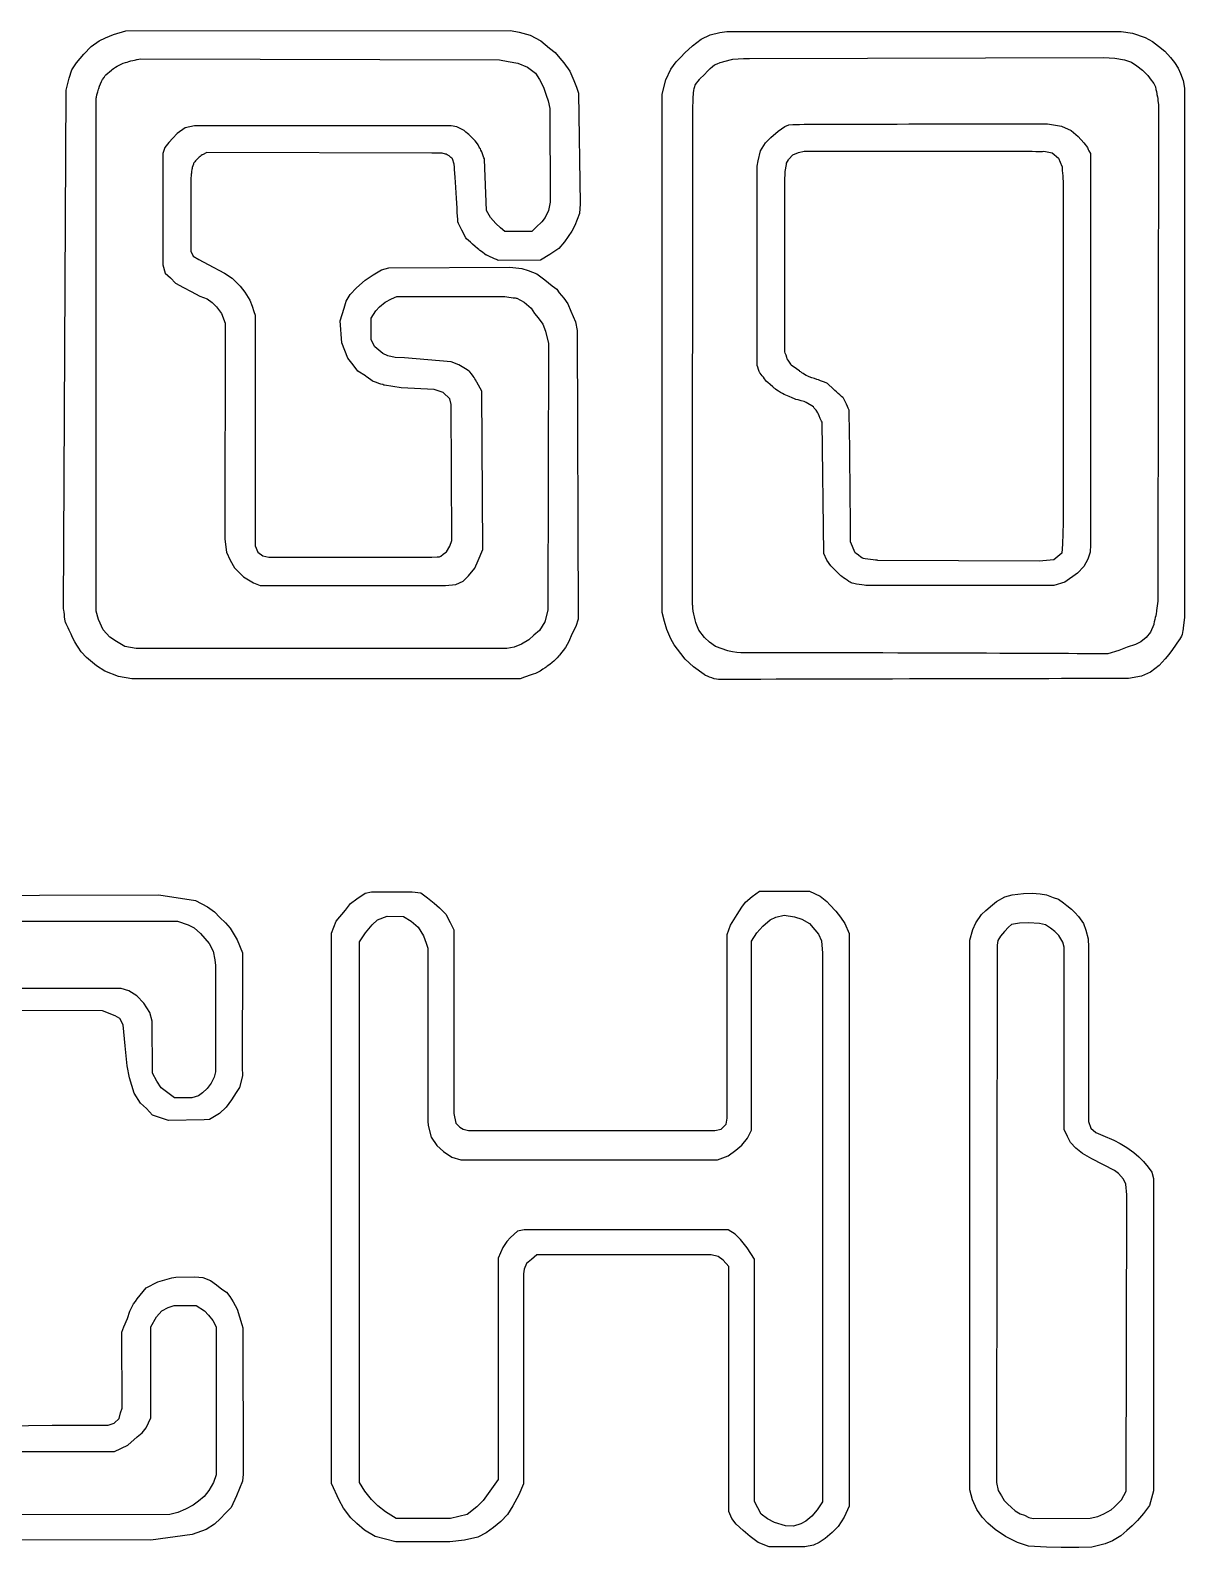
# Model space of a CAD drawing. Header units: millimetres. Extents: x 0 to 29.6, y 0 to 8.7.
# Drawn here: x 9.74 to 16.38, y 0.02 to 8.74 of the extents above; entities that cross this region are included whole.
import ezdxf

# ---------------------------------------------------------------- set-up
doc = ezdxf.new("R2010")
doc.units = ezdxf.units.MM
doc.layers.add('Layer_1', color=7, linetype='CONTINUOUS')

msp = doc.modelspace()

# ---------------------------------------------------------------- linework, layer by layer
at = {"layer": 'Layer_1', "color": 7}
for points in [[(9.92879, 5.419283), (9.94422, 8.400065), (9.96077, 8.468905), (9.9762, 8.517145), (10.00341, 8.557245), (10.04507, 8.607095), (10.08839, 8.650465), (10.1344, 8.683095), (10.17101, 8.701415), (10.21545, 8.720015), (10.287713, 8.740047)], [(10.287713, 8.740047), (12.498874, 8.743747), (12.549314, 8.734147), (12.612604, 8.715547), (12.674124, 8.684237), (12.724344, 8.641857), (12.757584, 8.616777), (12.783954, 8.583667), (12.806964, 8.557747), (12.841584, 8.508097), (12.863184, 8.455117), (12.880294, 8.417437), (12.891234, 8.382187), (12.901034, 7.745275), (12.896834, 7.689705), (12.869064, 7.620325), (12.852514, 7.588515), (12.810884, 7.526435), (12.777504, 7.488115), (12.726444, 7.453625), (12.672244, 7.421815), (12.429124, 7.420715)], [(13.613552, 5.037953), (13.552452, 5.082393), (13.503582, 5.125763), (13.480302, 5.159353), (13.441422, 5.209203), (13.422622, 5.243893), (13.399332, 5.297013), (13.385022, 5.342553), (13.372682, 5.394573), (13.372682, 8.376438), (13.393722, 8.459898), (13.422622, 8.519528), (13.452612, 8.561798), (13.479262, 8.588848), (13.502542, 8.614768), (13.545862, 8.654868), (13.596952, 8.692798), (13.649162, 8.717598), (13.703592, 8.731688), (13.744727, 8.736423)], [(13.744727, 8.736423), (16.0117, 8.736423), (16.0769, 8.727123), (16.15074, 8.702613), (16.19316, 8.678943), (16.22694, 8.653583), (16.26386, 8.624443), (16.29685, 8.588433), (16.31873, 8.558533), (16.34061, 8.526353), (16.35408, 8.496453), (16.36895, 8.455823), (16.37765, 8.411383), (16.37765, 5.367223), (16.36955, 5.304353)], [(10.353055, 8.576212), (10.37191, 8.580029)], [(10.37191, 8.580029), (12.435911, 8.573529), (12.487001, 8.564829), (12.542551, 8.555529), (12.598101, 8.532699), (12.643101, 8.496939), (12.666951, 8.460079), (12.689671, 8.416709), (12.705101, 8.371199), (12.716321, 8.338149), (12.726981, 8.293709), (12.728081, 7.754459), (12.719081, 7.707399), (12.699161, 7.667779), (12.680081, 7.642139), (12.647311, 7.610779), (12.622061, 7.587389), (12.468098, 7.587389), (12.441448, 7.607399), (12.416198, 7.633319), (12.383988, 7.666289), (12.362668, 7.707679), (12.350888, 8.001231)], [(13.72779, 8.564314), (13.77896, 8.578124), (13.83989, 8.581524), (13.875163, 8.582556)], [(13.875163, 8.582556), (15.910303, 8.586756), (15.976423, 8.583056), (16.032503, 8.574856), (16.072673, 8.561046), (16.102883, 8.539346), (16.135933, 8.514266), (16.165443, 8.483266), (16.185083, 8.457626)], [(10.172215, 8.487722), (10.204785, 8.515622)], [(13.58979, 8.464444), (13.61364, 8.487834), (13.6344, 8.510094)], [(12.535565, 7.202501), (12.578885, 7.179681), (12.617765, 7.146091), (12.638805, 7.115741), (12.658725, 7.089821), (12.685375, 7.052961), (12.700805, 7.012861), (12.718765, 6.943031), (12.714265, 5.408451), (12.697715, 5.341641), (12.666465, 5.291401), (12.633475, 5.263791), (12.605195, 5.238431), (12.563705, 5.212221), (12.520165, 5.195881), (12.478705, 5.187681), (10.345785, 5.187681), (10.281985, 5.199801), (10.234015, 5.228371), (10.195135, 5.253171), (10.156225, 5.294481), (10.129575, 5.355091), (10.116955, 5.402771), (10.116955, 8.352912)], [(13.547452, 5.438599), (13.54654, 5.483909), (13.54914, 8.284384), (13.55024, 8.354014)], [(16.226923, 8.312666), (16.223823, 5.460759), (16.216523, 5.406679)], [(15.58793, 8.20554), (15.66988, 8.19201), (15.72439, 8.16721), (15.7651, 8.13342), (15.79753, 8.09721), (15.81801, 8.06931)], [(12.232338, 8.168221), (12.191488, 8.188231), (12.157708, 8.195031), (10.681562, 8.195031), (10.628232, 8.182911), (10.582672, 8.150391), (10.558262, 8.124461), (10.534972, 8.098541), (10.511692, 8.070361), (10.500472, 8.034601), (10.500472, 7.395336), (10.512812, 7.347656), (10.543922, 7.320606), (10.573632, 7.289106), (10.618772, 7.264306), (10.663352, 7.240636), (10.713542, 7.214996), (10.754442, 7.198376), (10.783842, 7.178656), (10.808252, 7.152726), (10.837682, 7.114456), (10.859002, 7.059336), (10.857402, 5.81644), (10.865302, 5.74157), (10.886622, 5.69592), (10.912432, 5.65148), (10.964642, 5.59946), (11.022402, 5.56587), (11.060162, 5.55065), (12.126602, 5.55065), (12.185432, 5.55685), (12.227402, 5.5746), (12.258882, 5.60585), (12.294512, 5.64922), (12.314152, 5.69335), (12.340242, 5.75833), (12.335442, 6.668188), (12.306572, 6.719138)], [(13.91945, 7.961621), (13.92455, 7.992281), (13.9383, 8.050521), (13.96658, 8.096511), (13.99643, 8.127931), (14.03885, 8.163181), (14.07734, 8.191531), (14.10063, 8.200231), (14.123796, 8.20214)], [(12.126304, 8.032433), (12.105824, 8.037533), (12.046904, 8.036752), (10.75278, 8.041252), (10.72753, 8.028572)], [(14.100922, 8.002577), (14.123082, 8.027097), (14.156972, 8.042027), (14.188642, 8.048827)], [(14.253922, 8.049495), (14.253738, 8.049268)], [(14.253738, 8.049268), (15.500527, 8.048786)], [(15.8354, 8.03527), (15.8354, 5.783446), (15.834601, 5.741686), (15.820851, 5.701846), (15.797571, 5.659696), (15.760651, 5.622136), (15.687601, 5.569246), (15.624371, 5.549806), (14.54744, 5.549806)], [(15.566957, 8.047932), (15.615657, 8.038932), (15.652717, 8.008582), (15.672077, 7.963042)], [(12.176234, 7.974043), (12.165294, 8.005093)], [(14.078592, 7.871437), (14.080692, 7.932247), (14.086892, 7.972087)], [(10.66324, 7.916982), (10.66124, 7.886322), (10.66124, 7.473588), (10.67414, 7.444878), (10.70708, 7.425718), (10.76137, 7.396018), (10.85375, 7.346788), (10.89892, 7.317288), (10.92417, 7.293058), (10.94409, 7.272768), (10.97074, 7.236758), (10.9998, 7.192288), (11.01467, 7.157798), (11.02417, 7.126378), (11.03037, 7.105808), (11.03037, 5.808214), (11.03197, 5.778094), (11.04712, 5.742954), (11.07433, 5.720124), (11.10962, 5.713124)], [(12.242164, 7.549425), (12.220284, 7.594255)], [(11.664942, 6.756893), (11.621742, 6.782813), (11.595092, 6.818823), (11.563672, 6.857903), (11.529112, 6.946803), (11.520412, 7.073269), (11.542292, 7.145319), (11.554912, 7.185949), (11.577632, 7.225029), (11.613762, 7.263349), (11.663252, 7.307029), (11.709602, 7.337689), (11.757522, 7.365299), (11.799942, 7.378259), (12.495901, 7.382159), (12.565031, 7.372859), (12.601161, 7.362149), (12.650651, 7.343829), (12.697001, 7.308579), (12.740201, 7.274849), (12.766011, 7.254839), (12.780041, 7.233419), (12.806691, 7.203519), (12.829411, 7.170579), (12.847371, 7.129189), (12.873181, 7.067109), (12.883841, 7.017459), (12.889441, 5.356473), (12.875691, 5.314093), (12.853251, 5.271173), (12.835581, 5.227753), (12.815941, 5.192813), (12.782611, 5.149443)], [(12.262252, 6.784118), (12.240092, 6.795948), (12.203422, 6.818768), (12.157862, 6.836238), (11.890223, 6.859908), (11.836803, 6.862208), (11.794243, 6.872108), (11.765183, 6.883938), (11.719653, 6.922518), (11.698053, 6.962898), (11.698053, 7.087561), (11.725823, 7.130931), (11.745743, 7.153751), (11.779073, 7.179681), (11.814613, 7.200251), (11.845723, 7.213211), (12.458925, 7.213211)], [(12.131563, 5.744534), (12.151203, 5.775954), (12.162983, 5.808924), (12.159083, 6.590703), (12.150383, 6.623643), (12.112683, 6.660443), (12.060053, 6.677353), (11.870742, 6.687253), (11.774912, 6.702473)], [(14.357992, 6.679279), (14.322782, 6.712639)], [(14.24303, 6.577217), (14.19983, 6.602857)], [(14.39741, 5.607256), (14.34242, 5.663976), (14.3197, 5.695366), (14.30259, 5.735266), (14.29165, 6.489067)], [(15.678377, 5.911101), (15.675577, 5.787706), (15.670277, 5.735856), (15.624627, 5.697056), (15.540857, 5.689456), (14.612682, 5.694856)], [(14.483152, 5.738026), (14.456502, 5.801656)], [(13.750512, 5.173729), (13.678632, 5.199089), (13.643792, 5.225009), (13.615682, 5.250649), (13.583112, 5.294099), (13.567402, 5.332059)], [(16.199723, 5.325589), (16.182053, 5.281659), (16.156523, 5.251229), (16.126253, 5.226709), (16.095813, 5.211209), (16.047843, 5.194869), (15.998723, 5.176549), (15.935343, 5.157389)], [(16.34624, 5.237143), (16.30848, 5.182953), (16.28632, 5.152603), (16.26612, 5.127523), (16.2315, 5.090723), (16.18036, 5.052373), (16.12857, 5.029263), (16.05526, 5.015173)], [(12.554931, 5.012913), (10.32208, 5.012913), (10.2442, 5.026433), (10.16646, 5.057603), (10.11779, 5.088603), (10.05994, 5.135213), (10.03093, 5.168523)], [(8.415541, 3.765467), (10.476768, 3.770267), (10.687849, 3.738817), (10.756719, 3.702497), (10.796729, 3.672687), (10.827279, 3.640167), (10.860609, 3.609817), (10.887259, 3.578397), (10.927269, 3.512827), (10.958939, 3.438037), (10.956139, 2.779015), (10.957839, 2.730235), (10.940729, 2.661955), (10.922489, 2.634335), (10.895839, 2.590965), (10.864729, 2.549235), (10.826409, 2.512915), (10.768079, 2.478225), (10.738089, 2.476125), (10.533124, 2.472725), (10.440914, 2.504145), (10.405364, 2.541535), (10.371474, 2.571885), (10.335364, 2.629875), (10.308154, 2.717675), (10.295254, 2.787585), (10.282354, 2.901399), (10.271694, 3.022793), (10.251774, 3.059113), (10.225684, 3.075453), (10.152374, 3.103633), (8.864315, 3.105233)], [(8.490088, 3.620009), (10.585196, 3.620009), (10.645176, 3.598309), (10.680156, 3.580559), (10.716266, 3.548579), (10.767356, 3.490589), (10.789516, 3.446689), (10.798516, 3.396839), (10.803016, 3.364319), (10.803016, 2.75299), (10.794316, 2.72205), (10.777766, 2.68838), (10.755886, 2.65637), (10.728956, 2.63129), (10.704266, 2.61382), (10.667456, 2.60368), (10.566376, 2.60368), (10.490826, 2.66114), (10.465296, 2.69907), (10.439766, 2.74568), (10.438666, 3.043757), (10.425196, 3.094707), (10.390776, 3.147827), (10.350766, 3.189027), (10.305206, 3.218307), (10.260766, 3.232397), (8.804406, 3.232397)], [(9.317573, 0.711768), (9.864286, 0.719368), (10.184771, 0.720868), (10.219111, 0.732418), (10.249101, 0.758338), (10.257001, 0.791388), (10.266501, 0.817878), (10.264801, 1.25524), (10.276021, 1.28505), (10.295941, 1.33383), (10.310811, 1.37503), (10.331291, 1.4173), (10.342231, 1.43223), (10.351531, 1.44632), (10.403741, 1.50972), (10.471491, 1.54494), (10.551471, 1.56777), (10.574751, 1.57147), (10.684164, 1.57257), (10.730254, 1.56917), (10.773574, 1.5517), (10.808024, 1.52718), (10.838574, 1.50238), (10.866344, 1.48547), (10.884584, 1.46095), (10.903944, 1.43007), (10.926664, 1.3867), (10.954994, 1.29836), (10.960594, 1.27948), (10.961694, 0.4389), (10.958894, 0.3988), (10.923914, 0.31317), (10.892804, 0.2465), (10.860034, 0.21452), (10.831704, 0.18307), (10.796724, 0.15109), (10.749504, 0.12074), (10.669524, 0.09093), (10.431229, 0.05895), (8.400551, 0.06315)], [(9.250706, 0.568832), (10.221605, 0.568832), (10.298245, 0.604592), (10.352675, 0.652272), (10.380445, 0.676222), (10.403735, 0.705502), (10.431505, 0.762962), (10.431505, 1.286498), (10.463715, 1.342858), (10.494885, 1.377178), (10.529845, 1.398028), (10.565925, 1.407928), (10.692563, 1.407928), (10.739213, 1.378648), (10.762783, 1.353568), (10.788033, 1.321948), (10.806833, 1.285348), (10.806833, 0.434368), (10.790563, 0.389898), (10.764753, 0.344668), (10.738383, 0.310548), (10.705163, 0.283498), (10.674693, 0.259828), (10.630483, 0.237568), (10.585713, 0.218408), (10.540153, 0.206008), (8.495479, 0.204508)]]:
    msp.add_lwpolyline(points, dxfattribs=at)
for points in [[(12.257763, 2.414762), (13.675646, 2.414762), (13.712146, 2.423262), (13.739636, 2.452402), (13.746636, 2.486502), (13.745839, 3.543049), (13.765199, 3.596699), (13.802899, 3.658019), (13.829549, 3.699409), (13.851429, 3.728549), (13.889129, 3.760729), (13.931549, 3.791389), (14.219042, 3.791389), (14.281882, 3.763769), (14.319582, 3.733109), (14.336972, 3.713099), (14.371532, 3.677849), (14.398182, 3.642599), (14.423432, 3.605799), (14.447002, 3.549079), (14.447002, 0.253326), (14.418862, 0.191616), (14.384442, 0.137346), (14.350022, 0.103526), (14.309822, 0.069006), (14.274472, 0.046176), (14.243642, 0.030116), (14.193392, 0.019976), (13.987893, 0.019976), (13.924373, 0.044776), (13.878363, 0.078956), (13.839033, 0.113506), (13.798323, 0.151436), (13.772793, 0.183536), (13.755683, 0.222706), (13.755683, 1.632888), (13.722913, 1.669748), (13.694043, 1.690878), (13.654603, 1.699078), (12.650373, 1.699078), (12.619823, 1.672588), (12.592613, 1.650888), (12.579143, 1.617838), (12.575243, 1.590788), (12.575243, 0.383298), (12.548033, 0.319358), (12.513613, 0.255388), (12.483143, 0.205738), (12.444653, 0.165898), (12.401453, 0.130648), (12.360463, 0.099928), (12.311903, 0.076258), (12.235703, 0.057938), (12.151653, 0.048638), (11.840418, 0.048638), (11.721551, 0.079828), (11.659351, 0.116688), (11.616031, 0.154618), (11.581581, 0.187138), (11.539361, 0.243498), (11.514951, 0.287938), (11.469391, 0.384418), (11.469391, 3.550551), (11.496321, 3.619281), (11.549901, 3.682991), (11.579611, 3.721171), (11.616841, 3.747941), (11.664111, 3.781361), (11.700891, 3.788361), (11.934192, 3.788361), (11.984462, 3.782161), (12.022952, 3.753021), (12.061442, 3.722361), (12.091292, 3.695591), (12.128212, 3.658791), (12.153462, 3.611281), (12.173102, 3.569891), (12.173102, 2.512335), (12.186002, 2.458145), (12.209282, 2.434195), (12.228082, 2.423485)], [(15.142931, 0.348419), (15.142931, 3.510782), (15.158641, 3.570582), (15.177441, 3.608902), (15.208861, 3.657962), (15.234111, 3.681072), (15.271811, 3.713252), (15.295381, 3.733262), (15.344081, 3.759192), (15.384931, 3.771592), (15.450911, 3.779192), (15.501181, 3.780692), (15.546741, 3.777592), (15.582871, 3.769992), (15.620581, 3.756182), (15.652001, 3.745472), (15.680281, 3.725462), (15.700761, 3.710242), (15.726011, 3.688822), (15.746491, 3.668812), (15.766971, 3.645702), (15.795251, 3.605862), (15.809281, 3.567542), (15.821901, 3.516962), (15.825001, 3.469452), (15.825001, 2.466171), (15.838471, 2.428861), (15.866241, 2.403501), (15.907541, 2.385751), (15.969601, 2.360391), (16.006771, 2.340661), (16.045541, 2.317271), (16.085831, 2.288951), (16.114311, 2.264431), (16.141521, 2.237661), (16.167611, 2.205281), (16.188091, 2.175381), (16.197591, 2.139371), (16.197591, 0.341993), (16.174591, 0.257453), (16.141261, 0.211913), (16.106841, 0.171813), (16.076291, 0.140933), (16.045741, 0.114443), (16.010201, 0.084093), (15.962421, 0.054813), (15.920201, 0.037343), (15.844651, 0.019023), (15.768011, 0.015623), (15.668021, 0.015623), (15.583601, 0.017823), (15.479182, 0.023223), (15.415862, 0.046043), (15.346992, 0.080733), (15.288102, 0.120293), (15.245322, 0.156613), (15.213652, 0.191303), (15.183102, 0.235743), (15.158132, 0.290493)], [(12.214562, 2.246144), (13.689744, 2.246144), (13.752584, 2.269254), (13.796574, 2.301434), (13.829954, 2.330374), (13.862554, 2.370414), (13.886124, 2.417924), (13.886124, 3.504747), (13.915974, 3.551497), (13.950534, 3.590577), (13.992954, 3.626587), (14.025164, 3.641807), (14.073084, 3.653357), (14.132784, 3.644057), (14.175204, 3.631657), (14.219194, 3.605727), (14.250614, 3.570477), (14.271094, 3.544547), (14.288484, 3.506227), (14.294684, 3.435727), (14.294684, 0.278334), (14.264494, 0.233894), (14.232284, 0.197034), (14.197864, 0.168854), (14.170094, 0.152514), (14.126774, 0.138424), (14.082334, 0.140624), (14.019014, 0.160634), (13.977914, 0.181204), (13.942374, 0.208824), (13.903494, 0.280374), (13.903494, 1.674297), (13.861274, 1.740407), (13.823514, 1.789187), (13.791304, 1.819537), (13.751324, 1.844337), (12.578241, 1.844337), (12.540481, 1.835637), (12.499381, 1.799877), (12.478341, 1.775927), (12.456181, 1.742337), (12.428411, 1.681637), (12.428411, 0.407116), (12.381361, 0.341206), (12.342081, 0.286036), (12.305951, 0.250026), (12.250181, 0.207106), (12.155131, 0.182586), (11.842499, 0.182586), (11.780529, 0.220996), (11.737049, 0.256336), (11.699909, 0.292966), (11.661049, 0.341266), (11.631199, 0.390326), (11.631199, 3.501336), (11.666549, 3.551916), (11.704649, 3.598666), (11.734499, 3.626566), (11.789879, 3.647986), (11.884139, 3.647206), (11.928719, 3.618856), (11.967799, 3.583976), (11.998439, 3.534916), (12.014429, 3.491996), (12.023929, 3.464386), (12.023929, 2.468773), (12.027029, 2.443413), (12.044419, 2.377503), (12.076629, 2.329203), (12.114339, 2.294713), (12.163039, 2.261743)], [(15.298462, 3.481657), (15.294562, 0.391341), (15.304062, 0.343831), (15.323702, 0.313171), (15.339412, 0.287251), (15.358212, 0.267241), (15.380932, 0.245821), (15.402812, 0.228071), (15.431092, 0.210321), (15.456902, 0.201821), (15.482152, 0.188861), (15.505722, 0.183461), (15.834851, 0.184961), (15.878051, 0.195671), (15.911831, 0.210891), (15.954251, 0.234001), (15.972211, 0.249221), (15.998861, 0.274581), (16.013731, 0.291491), (16.042011, 0.341311), (16.044411, 2.045124), (16.039611, 2.105684), (16.025581, 2.134824), (15.996521, 2.167764), (15.973801, 2.185514), (15.843404, 2.252944), (15.789984, 2.282844), (15.752274, 2.314264), (15.721634, 2.345684), (15.704244, 2.380934), (15.684604, 2.421564), (15.684604, 3.469297), (15.676704, 3.499197), (15.654824, 3.536757), (15.630414, 3.559867), (15.605164, 3.579877), (15.577674, 3.597627), (15.542324, 3.605227), (15.478694, 3.609127), (15.427634, 3.608386), (15.382074, 3.599886), (15.364684, 3.584666), (15.341964, 3.560146), (15.319244, 3.532536), (15.302694, 3.508866)]]:
    msp.add_lwpolyline(points, close=True, dxfattribs=at)
for points in [[(10.237585, 8.538452), (10.252455, 8.546652), (10.268525, 8.552822), (10.284715, 8.558462)], [(10.284715, 8.558462), (10.306875, 8.566062), (10.353055, 8.576212), (10.353055, 8.576212)], [(13.67317, 8.544584), (13.68972, 8.554484), (13.72779, 8.564314), (13.72779, 8.564314)], [(10.146405, 8.448862), (10.152605, 8.462102), (10.172215, 8.487722), (10.172215, 8.487722)], [(10.204785, 8.515622), (10.204785, 8.515622), (10.225825, 8.531962), (10.237585, 8.538452)], [(13.6344, 8.510094), (13.6344, 8.510094), (13.65825, 8.535734), (13.67317, 8.544584)], [(10.116955, 8.352912), (10.116955, 8.352912), (10.123955, 8.389742), (10.129855, 8.405182)], [(10.129855, 8.405182), (10.129855, 8.405182), (10.139655, 8.434772), (10.146405, 8.448862)], [(13.55024, 8.354014), (13.55024, 8.354014), (13.55274, 8.411724), (13.56286, 8.428064)], [(13.56286, 8.428064), (13.57076, 8.440744), (13.58979, 8.464444), (13.58979, 8.464444)], [(16.185083, 8.457626), (16.185083, 8.457626), (16.200233, 8.440156), (16.204723, 8.430006)], [(16.204723, 8.430006), (16.210623, 8.416766), (16.216223, 8.388016), (16.216223, 8.388016)], [(16.216223, 8.388016), (16.216223, 8.388016), (16.220423, 8.363216), (16.222423, 8.350906)], [(16.222423, 8.350906), (16.224523, 8.337946), (16.226923, 8.312666), (16.226923, 8.312666)], [(14.123796, 8.20214), (14.135016, 8.20554), (15.58793, 8.20554), (15.58793, 8.20554)], [(12.259828, 8.144551), (12.251928, 8.150751), (12.232338, 8.168221), (12.232338, 8.168221)], [(12.296748, 8.108541), (12.285808, 8.119251), (12.267688, 8.138441), (12.259828, 8.144551)], [(12.147904, 8.022003), (12.145504, 8.023103), (12.126304, 8.032433), (12.126304, 8.032433)], [(12.324238, 8.066381), (12.320338, 8.068681), (12.307688, 8.097801), (12.296748, 8.108541)], [(12.350888, 8.001231), (12.350888, 8.001231), (12.328168, 8.064071), (12.324238, 8.066381)], [(14.188642, 8.048827), (14.189402, 8.048345), (14.251592, 8.049827), (14.253922, 8.049495)], [(15.500527, 8.048786), (15.526617, 8.046686), (15.566957, 8.047932), (15.566957, 8.047932)], [(15.81801, 8.06931), (15.82391, 8.05804), (15.82041, 8.06481), (15.8354, 8.03527)], [(10.66804, 7.948792), (10.66804, 7.947292), (10.66324, 7.916982), (10.66324, 7.916982)], [(10.67704, 7.978692), (10.67704, 7.978692), (10.66804, 7.950342), (10.66804, 7.948792)], [(10.69303, 7.999262), (10.68823, 7.993662), (10.67704, 7.978692), (10.67704, 7.978692)], [(10.70986, 8.014482), (10.70456, 8.010782), (10.69724, 8.004052), (10.69303, 7.999262)], [(10.72753, 8.028572), (10.72753, 8.028572), (10.71687, 8.019272), (10.70986, 8.014482)], [(12.165294, 8.005093), (12.165294, 8.005093), (12.150424, 8.020873), (12.147904, 8.022003)], [(12.197554, 7.642555), (12.196755, 7.646455), (12.176234, 7.974043), (12.176234, 7.974043)], [(13.91945, 6.815017), (13.918651, 6.820417), (13.91945, 7.961621), (13.91945, 7.961621)], [(14.086892, 7.972087), (14.084892, 7.977487), (14.100922, 8.002577), (14.100922, 8.002577)], [(15.672077, 7.963042), (15.672077, 7.963042), (15.677377, 7.887552), (15.679377, 7.865772)], [(14.078592, 6.895039), (14.077908, 6.899539), (14.078592, 7.871437), (14.078592, 7.871437)], [(15.679377, 7.865772), (15.680176, 7.826092), (15.677277, 5.925821), (15.678377, 5.911101)], [(12.220284, 7.594255), (12.220284, 7.594255), (12.198404, 7.638725), (12.197554, 7.642555)], [(12.274764, 7.519165), (12.273164, 7.520265), (12.242164, 7.549425), (12.242164, 7.549425)], [(12.316794, 7.483155), (12.316794, 7.483155), (12.276344, 7.518045), (12.274764, 7.519165)], [(12.360394, 7.450975), (12.358794, 7.451344), (12.316794, 7.483155), (12.316794, 7.483155)], [(12.429124, 7.420715), (12.429124, 7.420715), (12.361964, 7.450615), (12.360394, 7.450975)], [(12.458925, 7.213211), (12.476595, 7.213211), (12.535565, 7.202501), (12.535565, 7.202501)], [(13.93432, 6.774017), (13.93122, 6.777117), (13.92029, 6.809667), (13.91945, 6.815017)], [(14.092062, 6.854769), (14.090362, 6.858169), (14.079162, 6.890469), (14.078592, 6.895039)], [(14.114782, 6.817379), (14.114782, 6.817379), (14.094302, 6.850239), (14.092062, 6.854769)], [(14.161772, 6.784409), (14.158972, 6.786909), (14.114782, 6.817379), (14.114782, 6.817379)], [(11.705002, 6.726993), (11.700202, 6.731493), (11.664942, 6.756893), (11.664942, 6.756893)], [(11.774912, 6.702473), (11.774912, 6.702473), (11.709712, 6.722483), (11.705002, 6.726993)], [(12.290022, 6.746188), (12.286622, 6.751588), (12.262252, 6.784118), (12.262252, 6.784118)], [(12.306572, 6.719138), (12.306572, 6.719138), (12.293102, 6.740838), (12.290022, 6.746188)], [(13.97281, 6.723807), (13.97281, 6.723807), (13.93746, 6.770947), (13.93432, 6.774017)], [(14.01719, 6.685087), (14.01479, 6.688987), (13.97281, 6.723807), (13.97281, 6.723807)], [(14.218642, 6.750399), (14.194232, 6.759699), (14.166262, 6.780579), (14.161772, 6.784409)], [(14.270542, 6.732649), (14.263242, 6.736849), (14.237352, 6.743359), (14.218642, 6.750399)], [(14.322782, 6.712639), (14.322529, 6.712799), (14.279722, 6.730109), (14.270542, 6.732649)], [(14.08399, 6.645127), (14.05986, 6.653327), (14.01831, 6.683257), (14.01719, 6.685087)], [(14.1417, 6.621177), (14.1375, 6.621994), (14.10624, 6.637797), (14.08399, 6.645127)], [(14.415332, 6.627709), (14.409732, 6.632809), (14.357992, 6.679279), (14.357992, 6.679279)], [(14.19983, 6.602857), (14.19253, 6.609357), (14.15247, 6.618357), (14.1417, 6.621177)], [(14.27117, 6.536017), (14.27117, 6.539917), (14.24303, 6.577217), (14.24303, 6.577217)], [(14.447202, 6.559549), (14.447202, 6.559549), (14.417712, 6.625429), (14.415332, 6.627709)], [(14.456502, 5.801656), (14.456502, 5.801656), (14.450902, 6.504555), (14.447202, 6.559549)], [(14.29165, 6.489067), (14.29165, 6.489067), (14.27117, 6.532177), (14.27117, 6.536017)], [(11.10962, 5.713124), (11.10962, 5.713124), (12.084407, 5.712946), (12.090663, 5.714524)], [(12.090663, 5.714524), (12.096863, 5.716124), (12.131563, 5.744534), (12.131563, 5.744534)], [(14.524252, 5.707536), (14.518352, 5.711436), (14.483152, 5.738026), (14.483152, 5.738026)], [(14.612682, 5.694856), (14.612682, 5.694856), (14.530282, 5.703556), (14.524252, 5.707536)], [(14.45868, 5.565866), (14.45168, 5.570366), (14.39741, 5.607256), (14.39741, 5.607256)], [(14.54744, 5.549806), (14.54744, 5.549806), (14.46575, 5.561356), (14.45868, 5.565866)], [(9.93889, 5.343143), (9.93779, 5.348543), (9.92879, 5.419283), (9.92879, 5.419283)], [(13.553652, 5.385879), (13.550052, 5.403909), (13.547452, 5.438599), (13.547452, 5.438599)], [(9.9723, 5.269823), (9.9712, 5.274023), (9.94001, 5.337733), (9.93889, 5.343143)], [(13.567402, 5.332059), (13.567402, 5.332059), (13.557302, 5.368099), (13.553652, 5.385879)], [(16.208423, 5.365739), (16.204823, 5.356139), (16.199723, 5.325589), (16.199723, 5.325589)], [(16.216523, 5.406679), (16.216523, 5.406679), (16.211723, 5.375539), (16.208423, 5.365739)], [(9.99951, 5.216793), (9.99611, 5.222193), (9.97342, 5.265513), (9.9723, 5.269823)], [(16.36335, 5.268703), (16.35945, 5.257433), (16.34624, 5.237143), (16.34624, 5.237143)], [(16.36955, 5.304353), (16.36955, 5.304353), (16.36735, 5.280123), (16.36335, 5.268703)], [(10.03093, 5.168523), (10.03093, 5.168523), (10.00285, 5.211383), (9.99951, 5.216793)], [(13.823962, 5.163589), (13.797592, 5.163589), (13.750512, 5.173729), (13.750512, 5.173729)], [(15.935343, 5.157389), (15.935343, 5.157389), (14.561986, 5.163589), (13.823962, 5.163589)], [(12.704821, 5.081253), (12.704821, 5.081253), (12.672891, 5.058423), (12.655281, 5.049833)], [(12.748781, 5.114953), (12.744281, 5.108453), (12.704821, 5.081253), (12.704821, 5.081253)], [(12.782611, 5.149443), (12.782611, 5.149443), (12.753211, 5.121543), (12.748781, 5.114953)], [(12.606411, 5.032643), (12.589301, 5.026143), (12.554931, 5.012913), (12.554931, 5.012913)], [(12.655281, 5.049833), (12.639851, 5.042233), (12.622621, 5.038563), (12.606411, 5.032643)], [(13.696872, 5.009773), (13.667472, 5.009688), (13.613552, 5.037953), (13.613552, 5.037953)], [(16.05526, 5.015173), (16.05526, 5.015173), (14.496683, 5.012073), (13.696872, 5.009773)]]:
    msp.add_open_spline(points, degree=3, dxfattribs=at)

doc.saveas('drawing.dxf')
